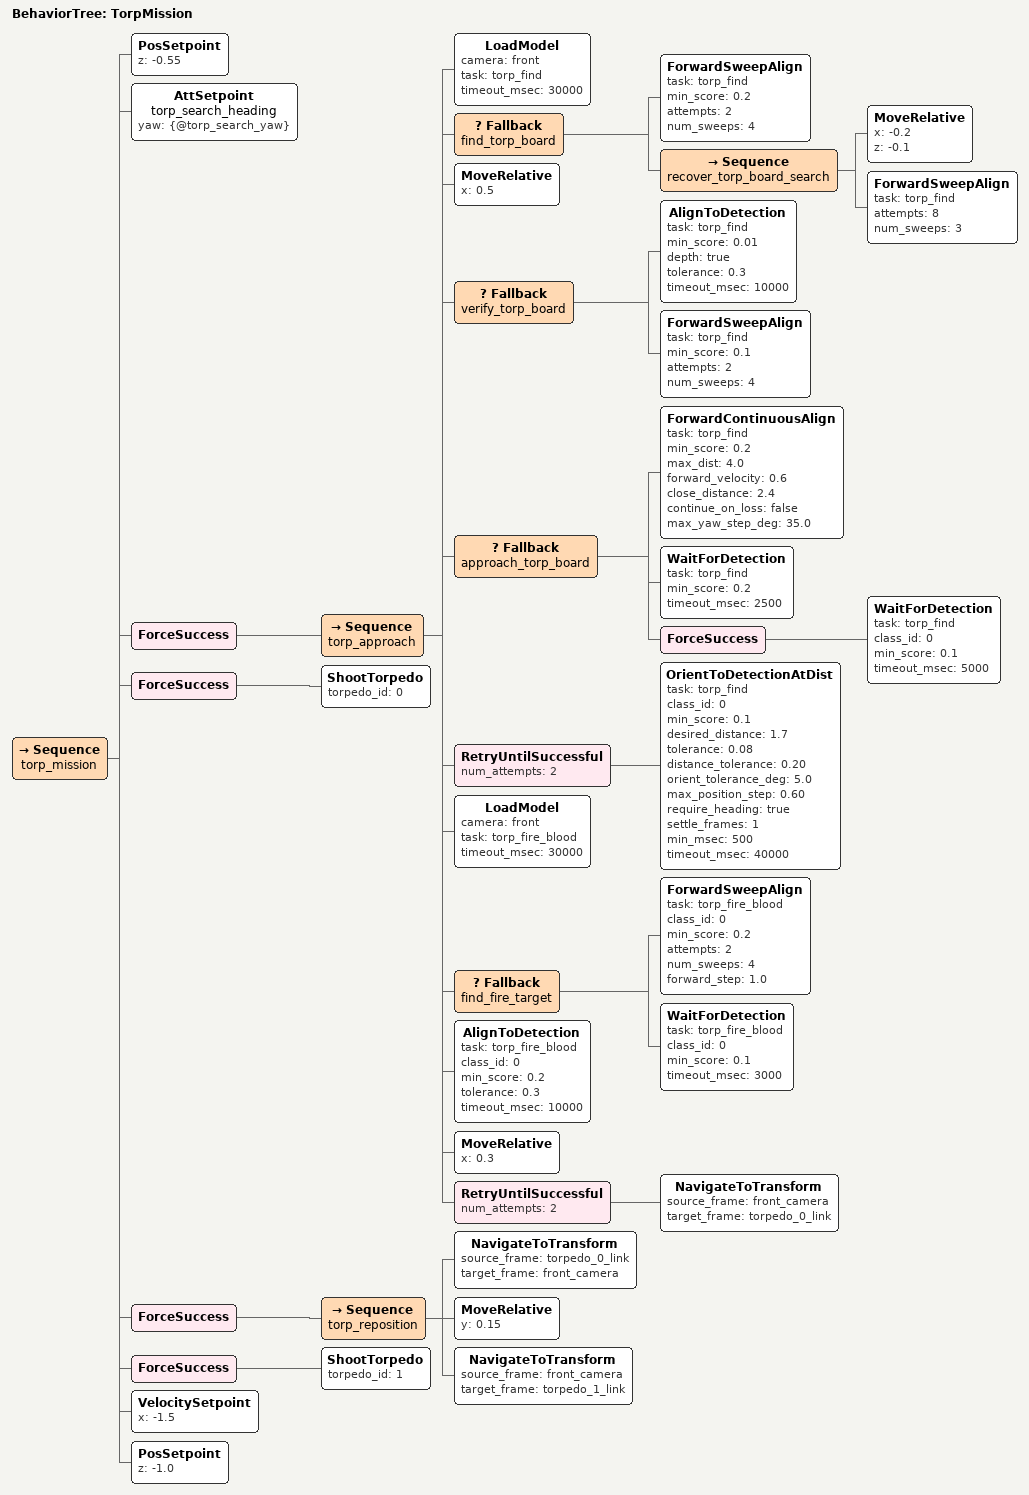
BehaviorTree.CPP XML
<?xml version="1.0" encoding="UTF-8"?>
<root BTCPP_format="4" main_tree_to_execute="TorpMission">
  <BehaviorTree ID="TorpMission">
    <Sequence name="torp_mission">
      <PosSetpoint z="-0.55"/>
      <AttSetpoint name="torp_search_heading" yaw="{@torp_search_yaw}"/>
      <ForceSuccess>
        <Sequence name="torp_approach">
          <LoadModel camera="front" task="torp_find" timeout_msec="30000"/>
          <Fallback name="find_torp_board">
            <ForwardSweepAlign task="torp_find" min_score="0.2" attempts="2" num_sweeps="4"/>
            <Sequence name="recover_torp_board_search">
              <MoveRelative x="-0.2" z="-0.1"/>
              <ForwardSweepAlign task="torp_find" attempts="8" num_sweeps="3"/>
            </Sequence>
          </Fallback>
          <MoveRelative x="0.5"/>
          <Fallback name="verify_torp_board">
            <AlignToDetection task="torp_find"
                              min_score="0.01"
                              depth="true"
                              tolerance="0.3"
                              timeout_msec="10000"/>
            <ForwardSweepAlign task="torp_find" min_score="0.1" attempts="2" num_sweeps="4"/>
          </Fallback>
          <Fallback name="approach_torp_board">
            <ForwardContinuousAlign task="torp_find"
                                    min_score="0.2"
                                    max_dist="4.0"
                                    forward_velocity="0.6"
                                    close_distance="2.4"
                                    continue_on_loss="false"
                                    max_yaw_step_deg="35.0"/>
            <WaitForDetection task="torp_find" min_score="0.2" timeout_msec="2500"/>
            <ForceSuccess>
              <WaitForDetection task="torp_find" class_id="0" min_score="0.1" timeout_msec="5000"/>
            </ForceSuccess>
          </Fallback>
          <RetryUntilSuccessful num_attempts="2">
            <OrientToDetectionAtDist task="torp_find"
                                     class_id="0"
                                     min_score="0.1"
                                     desired_distance="1.7"
                                     tolerance="0.08"
                                     distance_tolerance="0.20"
                                     orient_tolerance_deg="5.0"
                                     max_position_step="0.60"
                                     require_heading="true"
                                     settle_frames="1"
                                     min_msec="500"
                                     timeout_msec="40000"/>
          </RetryUntilSuccessful>
          <LoadModel camera="front" task="torp_fire_blood" timeout_msec="30000"/>
          <Fallback name="find_fire_target">
            <ForwardSweepAlign task="torp_fire_blood"
                               class_id="0"
                               min_score="0.2"
                               attempts="2"
                               num_sweeps="4"
                               forward_step="1.0"/>
            <WaitForDetection task="torp_fire_blood" class_id="0" min_score="0.1" timeout_msec="3000"/>
          </Fallback>
          <AlignToDetection task="torp_fire_blood"
                            class_id="0"
                            min_score="0.2"
                            tolerance="0.3"
                            timeout_msec="10000"/>
          <MoveRelative x="0.3"/>
          <RetryUntilSuccessful num_attempts="2">
            <NavigateToTransform source_frame="front_camera" target_frame="torpedo_0_link"/>
          </RetryUntilSuccessful>
        </Sequence>
      </ForceSuccess>
      <ForceSuccess>
        <ShootTorpedo torpedo_id="0"/>
      </ForceSuccess>
      <!-- Back to the camera's view, 0.15 m left of the first shot, and the
           other torpedo onto it. -->
      <ForceSuccess>
        <Sequence name="torp_reposition">
          <NavigateToTransform source_frame="torpedo_0_link" target_frame="front_camera"/>
          <MoveRelative y="0.15"/>
          <NavigateToTransform source_frame="front_camera" target_frame="torpedo_1_link"/>
        </Sequence>
      </ForceSuccess>
      <ForceSuccess>
        <ShootTorpedo torpedo_id="1"/>
      </ForceSuccess>
      <VelocitySetpoint x="-1.5"/>
      <PosSetpoint z="-1.0"/>
    </Sequence>
  </BehaviorTree>
</root>
